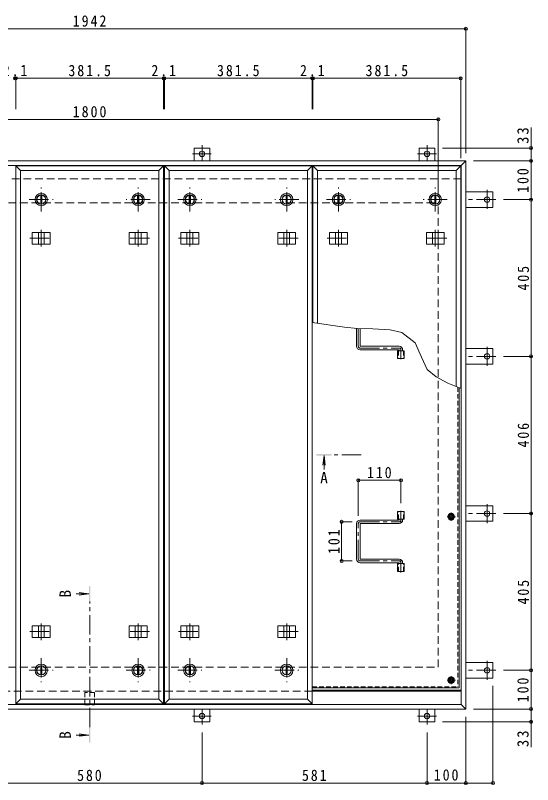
# Model space of a CAD drawing. Units: millimetres at full size, sheet at 1:10. Extents: x -2673 to 2748, y -1962 to 1787.
# Drawn here: x -1587 to -252, y -200 to 1787 of the extents above; entities that cross this region are included whole.
import ezdxf
from ezdxf.enums import TextEntityAlignment as Align

# ---------------------------------------------------------------- set-up
doc = ezdxf.new("R2010")
doc.units = ezdxf.units.MM
doc.header["$LTSCALE"] = 10
doc.header["$PDMODE"] = 32
doc.header["$PDSIZE"] = 8
for name, pattern in [('CHAIN1', [8, 5, -1, 1, -1]), ('DASHED1', [1.8, 1.2, -0.6]), ('DASHED2', [3, 2, -1])]:
    doc.linetypes.add(name, pattern=pattern)
for name, color, linetype, lineweight in [('0-1_躯体', 2, 'DASHED2', 9), ('0-2_仕上', 3, 'Continuous', 9), ('0-3_建具', 4, 'Continuous', 9), ('0-5_寸法', 4, 'Continuous', 9), ('0-6_ハッチ', 6, 'Continuous', 9), ('0-7', 5, 'Continuous', 5), ('0-A', 3, 'CHAIN1', 9), ('0-B', 2, 'Continuous', 9), ('0-C', 2, 'Continuous', 9), ('0-E', 3, 'Continuous', 9), ('0-F', 7, 'Continuous', 9)]:
    doc.layers.add(name, color=color, linetype=linetype, lineweight=lineweight)
doc.styles.add('ＭＳ ゴシック', font='')
doc.styles.get('ＭＳ ゴシック').set_extended_font_data('MS Gothic')

msp = doc.modelspace()

# ---------------------------------------------------------------- linework, layer by layer
at = {"layer": '0-1_躯体'}
for p, q in [((-436.56, 1365.62), (-2354.56, 1365.62)), ((-2295.56, 1303.62), (-495.56, 1303.62)), ((-495.56, 103.62), (-495.56, 1303.62)), ((-2295.56, 103.62), (-495.56, 103.62)), ((-821.19, 41.62), (-2354.56, 41.62))]:
    msp.add_line(p, q, dxfattribs=at)
at = {"layer": '0-1_躯体', "linetype": 'Continuous'}
msp.add_line((-436.56, 41.62), (-821.19, 41.62), dxfattribs=at)
at = {"layer": '0-2_仕上'}
for p, q in [((-1574.31, 1386.62), (-1586.31, 1398.62)), ((-1586.31, 1398.62), (-1204.81, 1398.62)), ((-1586.31, 8.62), (-1586.31, 1398.62)), ((-1216.81, 1386.62), (-1204.81, 1398.62)), ((-1204.81, 1398.62), (-1204.81, 8.62)), ((-1190.69, 1386.62), (-1202.69, 1398.62)), ((-1202.69, 1398.62), (-821.19, 1398.62)), ((-1202.69, 8.62), (-1202.69, 1398.62)), ((-833.19, 1386.62), (-821.19, 1398.62)), ((-821.19, 1398.62), (-821.19, 8.62)), ((-807.06, 1386.62), (-819.06, 1398.62)), ((-819.06, 1398.62), (-437.56, 1398.62)), ((-819.06, 993.58), (-819.06, 1398.62)), ((-449.56, 1386.62), (-437.56, 1398.62)), ((-437.56, 1398.62), (-437.56, 824.39)), ((-1574.31, 1386.62), (-1216.81, 1386.62)), ((-1574.31, 20.62), (-1574.31, 1386.62)), ((-1216.81, 1386.62), (-1216.81, 20.62)), ((-1190.69, 1386.62), (-833.19, 1386.62)), ((-1190.69, 20.62), (-1190.69, 1386.62)), ((-833.19, 1386.62), (-833.19, 20.62)), ((-807.06, 1386.62), (-449.56, 1386.62)), ((-807.06, 991.91), (-807.06, 1386.62)), ((-449.56, 1386.62), (-449.56, 829.04)), ((-600.71, 921.12), (-600.71, 901.12)), ((-600.71, 921.12), (-583.41, 921.12)), ((-583.41, 921.12), (-583.41, 901.12)), ((-600.71, 901.12), (-583.41, 901.12)), ((-600.71, 486.12), (-600.71, 506.12)), ((-600.71, 506.12), (-583.41, 506.12)), ((-583.41, 486.12), (-583.41, 506.12)), ((-600.71, 486.12), (-583.41, 486.12)), ((-600.71, 351.12), (-600.71, 371.12)), ((-600.71, 371.12), (-583.41, 371.12)), ((-583.41, 351.12), (-583.41, 371.12)), ((-600.71, 351.12), (-583.41, 351.12)), ((-1586.31, 8.62), (-1574.31, 20.62)), ((-1216.81, 20.62), (-1574.31, 20.62)), ((-1202.69, 8.62), (-1190.69, 20.62)), ((-833.19, 20.62), (-1190.69, 20.62))]:
    msp.add_line(p, q, dxfattribs=at)
at = {"layer": '0-2_仕上', "linetype": 'DASHED1'}
for p, q in [((-598.41, 921.12), (-598.41, 901.12)), ((-585.71, 921.12), (-585.71, 901.12)), ((-598.41, 486.12), (-598.41, 506.12)), ((-585.71, 486.12), (-585.71, 506.12)), ((-598.41, 351.12), (-598.41, 371.12)), ((-585.71, 351.12), (-585.71, 371.12))]:
    msp.add_line(p, q, dxfattribs=at)
at = {"layer": '0-2_仕上', "color": 4}
for q in [(-793.85, 625.34), (-790.58, 614.52), (-787.32, 625.34)]:
    msp.add_line((-790.58, 650.13), q, dxfattribs=at)
at = {"layer": '0-2_仕上', "color": 4, "linetype": 'CHAIN1'}
msp.add_line((-694.78, 652.13), (-770.58, 652.13), dxfattribs=at)
at = {"layer": '0-2_仕上'}
for points in [[(-1216.81, 20.62), (-1204.81, 8.62), (-1586.31, 8.62)], [(-833.19, 20.62), (-821.19, 8.62), (-1202.69, 8.62)]]:
    msp.add_lwpolyline(points, dxfattribs=at)
at = {"layer": '0-2_仕上', "color": 4}
msp.add_solid([(-810.58, 650.13), (-810.58, 654.13), (-770.58, 650.13), (-770.58, 654.13)], dxfattribs=at)
at = {"layer": '0-3_建具', "color": 2}
for p, q in [((-424.56, 1411.62), (-2366.56, 1411.62)), ((-424.56, 1411.62), (-436.56, 1399.62)), ((-424.56, -4.38), (-424.56, 1411.62)), ((-436.56, 1399.62), (-2354.56, 1399.62)), ((-436.56, 7.62), (-436.56, 1399.62)), ((-436.56, 41.62), (-821.19, 41.62)), ((-436.56, 7.62), (-2354.56, 7.62)), ((-424.56, -4.38), (-436.56, 7.62)), ((-424.56, -4.38), (-2366.56, -4.38))]:
    msp.add_line(p, q, dxfattribs=at)
at = {"layer": '0-3_建具', "linetype": 'CHAIN1'}
for p, q in [((-1520.56, 1233.74), (-1520.56, 1190.5)), ((-1270.56, 1233.74), (-1270.56, 1190.5)), ((-1136.94, 1233.74), (-1136.94, 1190.5)), ((-886.94, 1233.74), (-886.94, 1190.5)), ((-753.31, 1233.74), (-753.31, 1190.5)), ((-503.31, 1233.74), (-503.31, 1190.5)), ((-1549.97, 1211.62), (-1491.15, 1211.62)), ((-1241.15, 1211.62), (-1299.97, 1211.62)), ((-1166.35, 1211.62), (-1107.53, 1211.62)), ((-857.53, 1211.62), (-916.35, 1211.62)), ((-782.72, 1211.62), (-723.9, 1211.62)), ((-473.9, 1211.62), (-532.72, 1211.62)), ((-1520.56, 173.5), (-1520.56, 216.74)), ((-1270.56, 173.5), (-1270.56, 216.74)), ((-1136.94, 173.5), (-1136.94, 216.74)), ((-886.94, 173.5), (-886.94, 216.74)), ((-1549.97, 195.62), (-1491.15, 195.62)), ((-1241.15, 195.62), (-1299.97, 195.62)), ((-1166.35, 195.62), (-1107.53, 195.62)), ((-857.53, 195.62), (-916.35, 195.62))]:
    msp.add_line(p, q, dxfattribs=at)
at = {"layer": '0-3_建具'}
for p, q in [((-1543.65, 1226.62), (-1497.47, 1226.62)), ((-1543.65, 1226.62), (-1543.65, 1196.62)), ((-1528.06, 1226.62), (-1528.06, 1196.62)), ((-1513.06, 1226.62), (-1513.06, 1196.62)), ((-1497.47, 1226.62), (-1497.47, 1196.62)), ((-1247.47, 1226.62), (-1293.65, 1226.62)), ((-1293.65, 1226.62), (-1293.65, 1196.62)), ((-1278.06, 1226.62), (-1278.06, 1196.62)), ((-1263.06, 1226.62), (-1263.06, 1196.62)), ((-1247.47, 1226.62), (-1247.47, 1196.62)), ((-1160.02, 1226.62), (-1113.85, 1226.62)), ((-1160.02, 1226.62), (-1160.02, 1196.62)), ((-1144.44, 1226.62), (-1144.44, 1196.62)), ((-1129.44, 1226.62), (-1129.44, 1196.62)), ((-1113.85, 1226.62), (-1113.85, 1196.62)), ((-863.85, 1226.62), (-910.02, 1226.62)), ((-910.02, 1226.62), (-910.02, 1196.62)), ((-894.44, 1226.62), (-894.44, 1196.62)), ((-879.44, 1226.62), (-879.44, 1196.62)), ((-863.85, 1226.62), (-863.85, 1196.62)), ((-776.4, 1226.62), (-730.22, 1226.62)), ((-776.4, 1226.62), (-776.4, 1196.62)), ((-760.81, 1226.62), (-760.81, 1196.62)), ((-745.81, 1226.62), (-745.81, 1196.62)), ((-730.22, 1226.62), (-730.22, 1196.62)), ((-480.22, 1226.62), (-526.4, 1226.62)), ((-526.4, 1226.62), (-526.4, 1196.62)), ((-510.81, 1226.62), (-510.81, 1196.62)), ((-495.81, 1226.62), (-495.81, 1196.62)), ((-480.22, 1226.62), (-480.22, 1196.62)), ((-1543.65, 1196.62), (-1497.47, 1196.62)), ((-1247.47, 1196.62), (-1293.65, 1196.62)), ((-1160.02, 1196.62), (-1113.85, 1196.62)), ((-863.85, 1196.62), (-910.02, 1196.62)), ((-776.4, 1196.62), (-730.22, 1196.62)), ((-480.22, 1196.62), (-526.4, 1196.62)), ((-1543.65, 210.62), (-1497.47, 210.62)), ((-1543.65, 180.62), (-1543.65, 210.62)), ((-1528.06, 180.62), (-1528.06, 210.62)), ((-1513.06, 180.62), (-1513.06, 210.62)), ((-1497.47, 180.62), (-1497.47, 210.62)), ((-1247.47, 210.62), (-1293.65, 210.62)), ((-1293.65, 180.62), (-1293.65, 210.62)), ((-1278.06, 180.62), (-1278.06, 210.62)), ((-1263.06, 180.62), (-1263.06, 210.62)), ((-1247.47, 180.62), (-1247.47, 210.62)), ((-1160.02, 210.62), (-1113.85, 210.62)), ((-1160.02, 180.62), (-1160.02, 210.62)), ((-1144.44, 180.62), (-1144.44, 210.62)), ((-1129.44, 180.62), (-1129.44, 210.62)), ((-1113.85, 180.62), (-1113.85, 210.62)), ((-863.85, 210.62), (-910.02, 210.62)), ((-910.02, 180.62), (-910.02, 210.62)), ((-894.44, 180.62), (-894.44, 210.62)), ((-879.44, 180.62), (-879.44, 210.62)), ((-863.85, 180.62), (-863.85, 210.62)), ((-1543.65, 180.62), (-1497.47, 180.62)), ((-1247.47, 180.62), (-1293.65, 180.62)), ((-1160.02, 180.62), (-1113.85, 180.62)), ((-863.85, 180.62), (-910.02, 180.62))]:
    msp.add_line(p, q, dxfattribs=at)
at = {"layer": '0-5_寸法', "color": 7}
for p, q in [((-256.04, 1444.82), (-256.04, 1497.98)), ((-256.04, -37.58), (-256.04, -102.87))]:
    msp.add_line(p, q, dxfattribs=at)
at = {"layer": '0-5_寸法'}
for p, q in [((-1397.56, 293.38), (-1430.33, 293.38)), ((-1397.56, 293.38), (-1422.35, 296.64)), ((-1397.56, 293.38), (-1422.35, 290.11)), ((-1397.56, -71.69), (-1430.33, -71.69)), ((-1397.56, -71.69), (-1422.35, -68.43)), ((-1397.56, -71.69), (-1422.35, -74.95))]:
    msp.add_line(p, q, dxfattribs=at)
at = {"layer": '0-5_寸法', "linetype": 'CHAIN1'}
msp.add_line((-1395.56, -51.69), (-1395.56, 273.38), dxfattribs=at)
at = {"layer": '0-5_寸法', "color": 7, "linetype": 'DASHED1'}
for q in [(-1407.86, 38.42), (-1383.26, 6.42)]:
    msp.add_line((-1383.26, 38.42), q, dxfattribs=at)
at = {"layer": '0-5_寸法', "color": 7}
msp.add_lwpolyline([(-436.56, 824), (-471.1, 837.38), (-501.34, 853.8), (-523.91, 873.04), (-539.26, 904.49), (-555.08, 941.95), (-590.04, 968.17), (-620.01, 974.83), (-664.13, 978.16), (-704.5, 978.57), (-737.8, 982.32), (-821.19, 993.87)], dxfattribs=at)
at = {"layer": '0-5_寸法', "color": 7, "linetype": 'DASHED1'}
msp.add_lwpolyline([(-1407.86, 38.42), (-1407.86, 6.42), (-1383.26, 6.42)], dxfattribs=at)
at = {"layer": '0-5_寸法'}
for points in [[(-1393.56, 313.38), (-1397.56, 313.38), (-1393.56, 273.38), (-1397.56, 273.38)], [(-1397.56, -91.69), (-1393.56, -91.69), (-1397.56, -51.69), (-1393.56, -51.69)]]:
    msp.add_solid(points, dxfattribs=at)
at = {"layer": '0-6_ハッチ'}
for p, q in [((-706.56, 978.81), (-706.56, 932.62)), ((-697.56, 978.5), (-697.56, 933.62)), ((-597.56, 923.62), (-697.56, 923.62)), ((-696.56, 932.62), (-596.56, 932.62)), ((-596.56, 922.62), (-596.56, 921.12)), ((-587.56, 923.62), (-587.56, 921.12)), ((-597.56, 483.62), (-697.56, 483.62)), ((-596.56, 484.62), (-596.56, 486.12)), ((-587.56, 483.62), (-587.56, 486.12)), ((-706.56, 382.62), (-706.56, 474.62)), ((-697.56, 383.62), (-697.56, 473.62)), ((-696.56, 474.62), (-596.56, 474.62)), ((-696.56, 382.62), (-596.56, 382.62)), ((-597.56, 373.62), (-697.56, 373.62)), ((-596.56, 372.62), (-596.56, 371.12)), ((-587.56, 373.62), (-587.56, 371.12)), ((-821.19, 44.62), (-436.56, 44.62)), ((-821.19, 41.62), (-436.56, 41.62))]:
    msp.add_line(p, q, dxfattribs=at)
at = {"layer": '0-6_ハッチ', "linetype": 'CHAIN1'}
for p, q in [((-702.06, 978.55), (-702.06, 932.63)), ((-697.55, 928.12), (-592.06, 928.12)), ((-592.06, 899.74), (-592.06, 928.12)), ((-592.06, 507.5), (-592.06, 479.12)), ((-697.55, 479.12), (-592.06, 479.12)), ((-702.06, 382.63), (-702.06, 474.61)), ((-697.55, 378.12), (-592.06, 378.12)), ((-592.06, 348.23), (-592.06, 378.12))]:
    msp.add_line(p, q, dxfattribs=at)
at = {"layer": '0-6_ハッチ'}
for centre, radius, start, end in [((-697.56, 932.62), 9, 180, 270), ((-696.56, 933.62), 1, 180, 270), ((-597.56, 922.62), 1, 0, 90), ((-596.56, 923.62), 9, 0, 90), ((-697.56, 474.62), 9, 90, 180), ((-597.56, 484.62), 1, 270, 0), ((-596.56, 483.62), 9, 270, 0), ((-696.56, 473.62), 1, 90, 180), ((-697.56, 382.62), 9, 180, 270), ((-696.56, 383.62), 1, 180, 270), ((-596.56, 373.62), 9, 0, 90), ((-597.56, 372.62), 1, 0, 90)]:
    msp.add_arc(centre, radius, start, end, dxfattribs=at)
at = {"layer": '0-6_ハッチ', "linetype": 'CHAIN1'}
for centre, radius, start, end in [((-697.55, 932.63), 4.51, 180, 270), ((-596.56, 923.62), 4.5, 360, 89.70431), ((-697.55, 474.61), 4.51, 90, 180), ((-596.56, 483.62), 4.5, 270.29569, 0), ((-697.55, 382.63), 4.51, 180, 270), ((-596.56, 373.62), 4.5, 0, 89.70431)]:
    msp.add_arc(centre, radius, start, end, dxfattribs=at)
at = {"layer": '0-7'}
for centre, radius in [((-462.06, 492.45), 5), ((-462.06, 492.45), 4.19), ((-462.06, 70.12), 5), ((-462.06, 70.12), 4.19)]:
    msp.add_circle(centre, radius, dxfattribs=at)
at = {"layer": '0-A', "linetype": 'DASHED1'}
for p in [(-445.26, 827.37), (-821.19, 53.32)]:
    msp.add_line(p, (-445.26, 53.32), dxfattribs=at)
at = {"layer": '0-A', "linetype": 'Continuous'}
for q in [(-442.06, 826.13), (-821.19, 50.12)]:
    msp.add_line((-442.06, 50.12), q, dxfattribs=at)
at = {"layer": '0-A'}
for p, q in [((-462.06, 481.77), (-462.06, 503.13)), ((-451.38, 492.45), (-472.74, 492.45)), ((-462.06, 59.44), (-462.06, 80.8)), ((-451.38, 70.12), (-472.74, 70.12))]:
    msp.add_line(p, q, dxfattribs=at)
at = {"layer": '0-B'}
for p, q in [((-469.56, 492.45), (-465.81, 498.95)), ((-465.81, 498.95), (-458.31, 498.95)), ((-454.56, 492.45), (-458.31, 498.95)), ((-454.56, 492.45), (-458.31, 485.95)), ((-469.56, 70.12), (-465.81, 76.62)), ((-465.81, 76.62), (-458.31, 76.62)), ((-454.56, 70.12), (-458.31, 76.62)), ((-454.56, 70.12), (-458.31, 63.62))]:
    msp.add_line(p, q, dxfattribs=at)
for points in [[(-469.56, 492.45), (-465.81, 485.95), (-458.31, 485.95)], [(-469.56, 70.12), (-465.81, 63.62), (-458.31, 63.62)]]:
    msp.add_lwpolyline(points, dxfattribs=at)
for centre, radius in [((-462.06, 492.45), 8.5), ((-462.06, 492.45), 6.5), ((-462.06, 70.12), 8.5), ((-462.06, 70.12), 6.5)]:
    msp.add_circle(centre, radius, dxfattribs=at)
at = {"layer": '0-C', "linetype": 'CHAIN1'}
for p, q in [((-1520.56, 1280.62), (-1520.56, 1342.62)), ((-1270.56, 1280.62), (-1270.56, 1342.62)), ((-1136.94, 1280.62), (-1136.94, 1342.62)), ((-886.94, 1280.62), (-886.94, 1342.62)), ((-753.31, 1280.62), (-753.31, 1342.62)), ((-503.31, 1280.62), (-503.31, 1342.62)), ((-1551.56, 1311.62), (-1489.56, 1311.62)), ((-1239.56, 1311.62), (-1301.56, 1311.62)), ((-1167.94, 1311.62), (-1105.94, 1311.62)), ((-855.94, 1311.62), (-917.94, 1311.62)), ((-784.31, 1311.62), (-722.31, 1311.62)), ((-472.31, 1311.62), (-534.31, 1311.62)), ((-1520.56, 126.62), (-1520.56, 64.62)), ((-1270.56, 126.62), (-1270.56, 64.62)), ((-1136.94, 126.62), (-1136.94, 64.62)), ((-886.94, 126.62), (-886.94, 64.62)), ((-1551.56, 95.62), (-1489.56, 95.62)), ((-1301.56, 95.62), (-1239.56, 95.62)), ((-1167.94, 95.62), (-1105.94, 95.62)), ((-917.94, 95.62), (-855.94, 95.62))]:
    msp.add_line(p, q, dxfattribs=at)
at = {"layer": '0-C'}
for p, q in [((-1522.06, 1323.02), (-1522.06, 1300.22)), ((-1519.06, 1323.02), (-1519.06, 1300.22)), ((-1272.06, 1323.02), (-1272.06, 1300.22)), ((-1269.06, 1323.02), (-1269.06, 1300.22)), ((-1138.44, 1323.02), (-1138.44, 1300.22)), ((-1135.44, 1323.02), (-1135.44, 1300.22)), ((-888.44, 1323.02), (-888.44, 1300.22)), ((-885.44, 1323.02), (-885.44, 1300.22)), ((-754.81, 1323.02), (-754.81, 1300.22)), ((-751.81, 1323.02), (-751.81, 1300.22)), ((-504.81, 1323.02), (-504.81, 1300.22)), ((-501.81, 1323.02), (-501.81, 1300.22)), ((-1522.06, 84.22), (-1522.06, 107.02)), ((-1519.06, 84.22), (-1519.06, 107.02)), ((-1272.06, 84.22), (-1272.06, 107.02)), ((-1269.06, 84.22), (-1269.06, 107.02)), ((-1138.44, 84.22), (-1138.44, 107.02)), ((-1135.44, 84.22), (-1135.44, 107.02)), ((-888.44, 84.22), (-888.44, 107.02)), ((-885.44, 84.22), (-885.44, 107.02))]:
    msp.add_line(p, q, dxfattribs=at)
for centre, radius in [((-1520.56, 1311.62), 16), ((-1520.56, 1311.62), 12), ((-1520.56, 1311.62), 11.5), ((-1270.56, 1311.62), 16), ((-1270.56, 1311.62), 12), ((-1270.56, 1311.62), 11.5), ((-1136.94, 1311.62), 16), ((-1136.94, 1311.62), 12), ((-1136.94, 1311.62), 11.5), ((-886.94, 1311.62), 16), ((-886.94, 1311.62), 12), ((-886.94, 1311.62), 11.5), ((-753.31, 1311.62), 16), ((-753.31, 1311.62), 12), ((-753.31, 1311.62), 11.5), ((-503.31, 1311.62), 16), ((-503.31, 1311.62), 12), ((-503.31, 1311.62), 11.5), ((-1520.56, 95.62), 16), ((-1520.56, 95.62), 12), ((-1520.56, 95.62), 11.5), ((-1270.56, 95.62), 16), ((-1270.56, 95.62), 12), ((-1270.56, 95.62), 11.5), ((-1136.94, 95.62), 16), ((-1136.94, 95.62), 12), ((-1136.94, 95.62), 11.5), ((-886.94, 95.62), 16), ((-886.94, 95.62), 12), ((-886.94, 95.62), 11.5)]:
    msp.add_circle(centre, radius, dxfattribs=at)
at = {"layer": '0-E', "linetype": 'CHAIN1'}
for p, q in [((-1105.56, 1451.98), (-1105.56, 1411.82)), ((-524.56, 1451.98), (-524.56, 1411.82)), ((-1130.4, 1429.82), (-1081.51, 1429.82)), ((-549.4, 1429.82), (-500.51, 1429.82)), ((-369.36, 1336.46), (-369.36, 1287.57)), ((-347.2, 1311.62), (-424.56, 1311.62)), ((-369.36, 931.46), (-369.36, 882.57)), ((-347.2, 906.62), (-424.56, 906.62)), ((-369.36, 475.78), (-369.36, 524.67)), ((-347.2, 500.62), (-424.56, 500.62)), ((-369.36, 70.78), (-369.36, 119.67)), ((-347.2, 95.62), (-424.56, 95.62)), ((-1105.56, -44.74), (-1105.56, -4.58)), ((-524.56, -44.74), (-524.56, -4.58)), ((-1130.4, -22.58), (-1081.51, -22.58)), ((-549.4, -22.58), (-500.51, -22.58))]:
    msp.add_line(p, q, dxfattribs=at)
at = {"layer": '0-E'}
for p, q in [((-1125.56, 1444.82), (-1085.56, 1444.82)), ((-1125.56, 1411.62), (-1125.56, 1444.82)), ((-1085.56, 1411.62), (-1085.56, 1444.82)), ((-544.56, 1444.82), (-504.56, 1444.82)), ((-544.56, 1411.62), (-544.56, 1444.82)), ((-504.56, 1411.62), (-504.56, 1444.82)), ((-424.56, 1331.62), (-354.36, 1331.62)), ((-354.36, 1331.62), (-354.36, 1291.62)), ((-424.56, 1291.62), (-354.36, 1291.62)), ((-424.56, 926.62), (-354.36, 926.62)), ((-354.36, 926.62), (-354.36, 886.62)), ((-424.56, 886.62), (-354.36, 886.62)), ((-424.56, 520.62), (-354.36, 520.62)), ((-354.36, 480.62), (-354.36, 520.62)), ((-424.56, 480.62), (-354.36, 480.62)), ((-424.56, 115.62), (-354.36, 115.62)), ((-354.36, 75.62), (-354.36, 115.62)), ((-424.56, 75.62), (-354.36, 75.62)), ((-1125.56, -4.38), (-1125.56, -37.58)), ((-1085.56, -4.38), (-1085.56, -37.58)), ((-544.56, -4.38), (-544.56, -37.58)), ((-504.56, -4.38), (-504.56, -37.58)), ((-1125.56, -37.58), (-1085.56, -37.58)), ((-544.56, -37.58), (-504.56, -37.58))]:
    msp.add_line(p, q, dxfattribs=at)
for centre in [(-1105.56, 1429.82), (-524.56, 1429.82), (-369.36, 1311.62), (-369.36, 906.62), (-369.36, 500.62), (-369.36, 95.62), (-1105.56, -22.58), (-524.56, -22.58)]:
    msp.add_circle(centre, 7, dxfattribs=at)
at = {"layer": '0-F'}
for p, q in [((-2366.56, 1753.01), (-424.56, 1753.01)), ((-424.56, 1756.01), (-424.56, 1431.62)), ((-1588.44, 1625.02), (-1586.31, 1625.02)), ((-1586.31, 1628.02), (-1586.31, 1544.92)), ((-1586.31, 1625.02), (-1204.81, 1625.02)), ((-1204.81, 1628.02), (-1204.81, 1544.92)), ((-1204.81, 1625.02), (-1202.69, 1625.02)), ((-1202.69, 1628.02), (-1202.69, 1544.92)), ((-1202.69, 1625.02), (-821.19, 1625.02)), ((-821.19, 1628.02), (-821.19, 1544.92)), ((-821.19, 1625.02), (-819.06, 1625.02)), ((-819.06, 1628.02), (-819.06, 1544.92)), ((-819.06, 1625.02), (-437.56, 1625.02)), ((-437.56, 1628.02), (-437.56, 1418.62)), ((-2295.56, 1518.74), (-495.56, 1518.74)), ((-495.56, 1521.74), (-495.56, 1323.62)), ((-253.04, 1444.82), (-484.56, 1444.82)), ((-256.04, 1411.62), (-256.04, 1444.82)), ((-253.04, 1411.62), (-404.56, 1411.62)), ((-256.04, 1411.62), (-256.04, 1311.62)), ((-253.04, 1311.62), (-327.2, 1311.62)), ((-256.04, 906.62), (-256.04, 1311.62)), ((-253.04, 906.62), (-327.2, 906.62)), ((-256.04, 500.62), (-256.04, 906.62)), ((-702.06, 589.54), (-702.06, 494.61)), ((-702.06, 586.54), (-592.06, 586.54)), ((-592.06, 589.54), (-592.06, 527.5)), ((-253.04, 500.62), (-327.2, 500.62)), ((-256.04, 95.62), (-256.04, 500.62)), ((-748.03, 479.12), (-717.55, 479.12)), ((-745.03, 479.12), (-745.03, 378.12)), ((-748.03, 378.12), (-717.55, 378.12)), ((-253.04, 95.62), (-327.2, 95.62)), ((-256.04, 95.62), (-256.04, -4.38)), ((-354.36, -198.71), (-354.36, 55.62)), ((-253.04, -4.38), (-404.56, -4.38)), ((-256.04, -4.38), (-256.04, -37.58)), ((-253.04, -37.58), (-484.56, -37.58)), ((-424.56, -198.71), (-424.56, -24.38)), ((-1105.56, -198.71), (-1105.56, -64.74)), ((-524.56, -198.71), (-524.56, -64.74)), ((-1105.56, -195.71), (-1685.56, -195.71)), ((-524.56, -195.71), (-1105.56, -195.71)), ((-524.56, -195.71), (-424.56, -195.71)), ((-424.56, -195.71), (-354.36, -195.71))]:
    msp.add_line(p, q, dxfattribs=at)
for p in [(-424.56, 1753.01), (-1588.44, 1625.02), (-1586.31, 1625.02), (-1204.81, 1625.02), (-1202.69, 1625.02), (-821.19, 1625.02), (-819.06, 1625.02), (-437.56, 1625.02), (-495.56, 1518.74), (-256.04, 1444.82), (-256.04, 1411.62), (-256.04, 1311.62), (-256.04, 906.62), (-702.06, 586.54), (-592.06, 586.54), (-256.04, 500.62), (-745.03, 479.12), (-745.03, 378.12), (-256.04, 95.62), (-256.04, -4.38), (-256.04, -37.58), (-1105.56, -195.71), (-524.56, -195.71), (-424.56, -195.71), (-354.36, -195.71)]:
    msp.add_point(p, dxfattribs=at)

# ---------------------------------------------------------------- texts
at = {"layer": '0-5_寸法', "color": 2, "style": 'ＭＳ ゴシック'}
msp.add_text('A', height=29.33, dxfattribs=at).set_placement((-800.58, 569.43), align=Align.BOTTOM_LEFT)
for p in [(-1435.43, 283.38), (-1435.43, -81.69)]:
    msp.add_text('B', height=29.33, rotation=90, dxfattribs=at).set_placement(p, align=Align.BOTTOM_LEFT)
at = {"layer": '0-F', "color": 2, "char_height": 29.33, "attachment_point": 7, "style": 'ＭＳ ゴシック'}
for s, insert in [('\\T1.28;\\W0.9;1942', (-1439.31, 1758.01)), ('\\T1.27;\\W0.9;2.1', (-1619.87, 1630.02)), ('\\T1.28;\\W0.9;381.5', (-1450.56, 1630.02)), ('\\T1.27;\\W0.9;2.1', (-1236.25, 1630.02)), ('\\T1.28;\\W0.9;381.5', (-1066.94, 1630.02)), ('\\T1.27;\\W0.9;2.1', (-852.62, 1630.02)), ('\\T1.28;\\W0.9;381.5', (-683.31, 1630.02)), ('\\T1.28;\\W0.9;1800', (-1439.31, 1523.74)), ('\\T1.27;\\W0.9;110', (-679.56, 591.54)), ('\\T1.27;\\W0.9;580', (-1428.06, -190.71)), ('\\T1.27;\\W0.9;581', (-847.56, -190.71)), ('\\T1.27;\\W0.9;100', (-507.06, -189.71))]:
    msp.add_mtext(s, dxfattribs=dict(at, insert=insert))
at = {"layer": '0-F', "color": 2, "char_height": 29.33, "attachment_point": 7, "rotation": 90, "style": 'ＭＳ ゴシック'}
for s, insert in [('\\T1.27;\\W0.95;33', (-262.04, 1455.48)), ('\\T1.27;\\W0.9;100', (-262.04, 1329.12)), ('\\T1.27;\\W0.9;405', (-261.04, 1076.62)), ('\\T1.27;\\W0.9;406', (-261.04, 671.12)), ('\\T1.27;\\W0.9;101', (-750.03, 396.12)), ('\\T1.27;\\W0.9;405', (-261.04, 265.62)), ('\\T1.27;\\W0.9;100', (-262.04, 13.12)), ('\\T1.27;\\W0.95;33', (-262.04, -102.87))]:
    msp.add_mtext(s, dxfattribs=dict(at, insert=insert))

doc.saveas('drawing.dxf')
